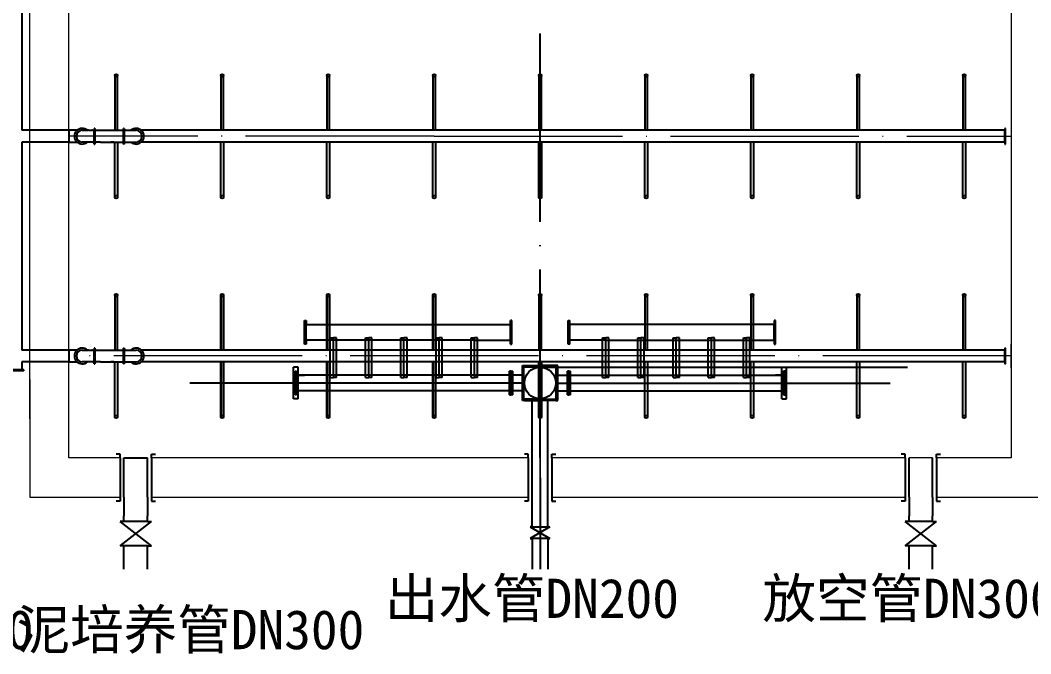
# Model space of a CAD drawing. Header units: millimetres. Extents: x 279 to 2876, y -494 to 1800.
# Drawn here: x 2466.7 to 2595.4, y 815.2 to 895.9 of the extents above; entities that cross this region are included whole.
import ezdxf

# ---------------------------------------------------------------- set-up
doc = ezdxf.new("R2010")
doc.units = ezdxf.units.MM
doc.linetypes.add('ACAD_ISO04W100', pattern=[30, 24, -3, 0, -3])
doc.layers.add('图层1', color=1, linetype='Continuous', lineweight=25, plot=False)
doc.layers.add('图层2', color=5, linetype='Continuous', lineweight=25, plot=False)
doc.styles.get("Standard").update_dxf_attribs({"font": 'txt', "bigfont": 'gbcbig.shx'})

msp = doc.modelspace()

# ---------------------------------------------------------------- linework, layer by layer
at = {"lineweight": 0}
for p, q in [((2467.89462, 845.16504), (2467.89462, 1095.16504)), ((2467.89462, 845.16504), (2467.89462, 1095.16504)), ((2472.89462, 840.16504), (2472.89462, 1080.16504)), ((2592.89462, 1080.16504), (2592.89462, 840.16504)), ((2472.89462, 865.16504), (2472.89462, 868.66504)), ((2592.89462, 851.66504), (2592.89462, 854.66504)), ((2467.89462, 850.16504), (2467.89462, 840.16504)), ((2467.89462, 850.16504), (2467.89462, 840.16504)), ((2472.89462, 840.16504), (2472.89462, 850.16504)), ((2467.89462, 840.16504), (2467.89462, 835.16504)), ((2467.89462, 840.16504), (2467.89462, 835.16504)), ((2479.39462, 840.16504), (2472.89462, 840.16504)), ((2531.39462, 840.16504), (2483.39462, 840.16504)), ((2532.89462, 840.16504), (2532.89462, 837.61302)), ((2579.39462, 840.16504), (2534.39462, 840.16504)), ((2582.89462, 840.16504), (2579.89462, 840.16504)), ((2592.89462, 840.16504), (2583.39462, 840.16504)), ((2467.89462, 835.16504), (2479.39462, 835.16504)), ((2483.39462, 835.16504), (2531.39462, 835.16504)), ((2534.39462, 835.16504), (2579.39462, 835.16504)), ((2583.39462, 835.16504), (2597.89462, 835.16504))]:
    msp.add_line(p, q, dxfattribs=at)
at = {"linetype": 'ACAD_ISO04W100'}
for p, q in [((2532.89462, 840.16504), (2532.89462, 1090.16504)), ((2532.89462, 837.61302), (2532.89462, 825.97504))]:
    msp.add_line(p, q, dxfattribs=at)
at = {"linetype": 'ACAD_ISO04W100', "lineweight": 0}
for p, q in [((2519.39462, 881.16504), (2472.89462, 881.16504)), ((2519.39462, 881.16504), (2592.89462, 881.16504)), ((2592.89462, 853.16504), (2472.89462, 853.16504)), ((2532.89462, 837.61302), (2532.89462, 840.16504))]:
    msp.add_line(p, q, dxfattribs=at)
for p, q in [((2502.89462, 857.16562), (2502.89462, 857.66562)), ((2502.89462, 857.66562), (2503.09462, 857.66562)), ((2503.09462, 857.66562), (2503.09462, 857.16562)), ((2529.11561, 854.66562), (2529.11561, 857.66562)), ((2529.31561, 857.66562), (2529.11561, 857.66562)), ((2529.31561, 857.36562), (2529.31561, 857.66562)), ((2529.31561, 857.16562), (2529.31561, 857.36562)), ((2536.47363, 857.36562), (2536.47363, 857.66562)), ((2536.47363, 857.66562), (2536.67363, 857.66562)), ((2536.47363, 857.16562), (2536.47363, 857.36562)), ((2536.67363, 854.66562), (2536.67363, 857.66562)), ((2562.89462, 857.66562), (2562.69462, 857.66562)), ((2562.69462, 857.66562), (2562.69462, 857.16562)), ((2562.89462, 857.16562), (2562.89462, 857.66562)), ((2502.89462, 854.66562), (2502.89462, 857.16562)), ((2503.09462, 855.16562), (2503.09462, 857.16562)), ((2503.09462, 857.16562), (2529.11561, 857.16562)), ((2529.31561, 855.16562), (2529.31561, 857.16562)), ((2536.47363, 855.16562), (2536.47363, 857.16562)), ((2562.69462, 857.16562), (2536.67363, 857.16562)), ((2562.69462, 855.16562), (2562.69462, 857.16562)), ((2562.89462, 854.66562), (2562.89462, 857.16562)), ((2503.09462, 854.66562), (2502.89462, 854.66562)), ((2524.52878, 855.16562), (2503.09462, 855.16562)), ((2503.09462, 855.16562), (2503.09462, 854.66562)), ((2506.18145, 850.41562), (2506.18145, 855.46562)), ((2506.18145, 855.46562), (2506.58145, 855.46562)), ((2506.58145, 850.71562), (2506.58145, 855.46562)), ((2506.58145, 850.71562), (2506.58145, 855.46562)), ((2506.98145, 855.46562), (2506.58145, 855.46562)), ((2506.58145, 850.71562), (2506.58145, 855.40636)), ((2506.98145, 850.41562), (2506.98145, 855.46562)), ((2510.66828, 850.41562), (2510.66828, 855.46562)), ((2510.66828, 855.46562), (2511.06828, 855.46562)), ((2511.06828, 850.71562), (2511.06828, 855.46562)), ((2511.06828, 850.71562), (2511.06828, 855.46562)), ((2511.06828, 850.71562), (2511.06828, 855.46562)), ((2511.46828, 855.46562), (2511.06828, 855.46562)), ((2511.46828, 850.41562), (2511.46828, 855.46562)), ((2515.15511, 850.41562), (2515.15511, 855.46562)), ((2515.15511, 855.46562), (2515.55511, 855.46562)), ((2515.55511, 850.71562), (2515.55511, 855.46562)), ((2515.55511, 850.71562), (2515.55511, 855.46562)), ((2515.55511, 850.71562), (2515.55511, 855.46562)), ((2515.95511, 855.46562), (2515.55511, 855.46562)), ((2515.95511, 850.41562), (2515.95511, 855.46562)), ((2519.64195, 850.41562), (2519.64195, 855.46562)), ((2519.64195, 855.46562), (2520.04195, 855.46562)), ((2520.04195, 850.71562), (2520.04195, 855.46562)), ((2520.04195, 850.71562), (2520.04195, 855.46562)), ((2520.04195, 850.71562), (2520.04195, 855.46562)), ((2520.44195, 855.46562), (2520.04195, 855.46562)), ((2520.44195, 850.41562), (2520.44195, 855.46562)), ((2524.12878, 850.41562), (2524.12878, 855.46562)), ((2524.12878, 855.46562), (2524.52878, 855.46562)), ((2524.52878, 850.71562), (2524.52878, 855.46562)), ((2524.52878, 850.71562), (2524.52878, 855.46562)), ((2524.92878, 855.46562), (2524.52878, 855.46562)), ((2524.52878, 855.16562), (2527.29542, 855.16562)), ((2524.92878, 850.41562), (2524.92878, 855.46562)), ((2527.29542, 855.16562), (2529.11561, 855.16562)), ((2529.11561, 854.66562), (2529.31561, 854.66562)), ((2529.31561, 854.66562), (2529.31561, 855.16562)), ((2536.47363, 854.66562), (2536.47363, 855.16562)), ((2536.67363, 854.66562), (2536.47363, 854.66562)), ((2538.49381, 855.16562), (2536.67363, 855.16562)), ((2541.26046, 855.16562), (2538.49381, 855.16562)), ((2540.86046, 850.41562), (2540.86046, 855.46562)), ((2540.86046, 855.46562), (2541.26046, 855.46562)), ((2541.26046, 850.71562), (2541.26046, 855.46562)), ((2541.66046, 855.46562), (2541.26046, 855.46562)), ((2541.26046, 850.71562), (2541.26046, 855.46562)), ((2541.26046, 855.16562), (2562.69462, 855.16562)), ((2541.66046, 850.41562), (2541.66046, 855.46562)), ((2545.34729, 850.41562), (2545.34729, 855.46562)), ((2545.34729, 855.46562), (2545.74729, 855.46562)), ((2545.74729, 850.71562), (2545.74729, 855.46562)), ((2545.74729, 850.71562), (2545.74729, 855.46562)), ((2546.14729, 855.46562), (2545.74729, 855.46562)), ((2545.74729, 850.71562), (2545.74729, 855.46562)), ((2546.14729, 850.41562), (2546.14729, 855.46562)), ((2549.83412, 850.41562), (2549.83412, 855.46562)), ((2549.83412, 855.46562), (2550.23412, 855.46562)), ((2550.23412, 850.71562), (2550.23412, 855.46562)), ((2550.23412, 850.71562), (2550.23412, 855.46562)), ((2550.63412, 855.46562), (2550.23412, 855.46562)), ((2550.23412, 850.71562), (2550.23412, 855.46562)), ((2550.63412, 850.41562), (2550.63412, 855.46562)), ((2554.32095, 850.41562), (2554.32095, 855.46562)), ((2554.32095, 855.46562), (2554.72095, 855.46562)), ((2554.72095, 850.71562), (2554.72095, 855.46562)), ((2554.72095, 850.71562), (2554.72095, 855.46562)), ((2555.12095, 855.46562), (2554.72095, 855.46562)), ((2554.72095, 850.71562), (2554.72095, 855.46562)), ((2555.12095, 850.41562), (2555.12095, 855.46562)), ((2558.80779, 850.41562), (2558.80779, 855.46562)), ((2558.80779, 855.46562), (2559.20779, 855.46562)), ((2559.20779, 850.71562), (2559.20779, 855.46562)), ((2559.60779, 855.46562), (2559.20779, 855.46562)), ((2559.20779, 850.71562), (2559.20779, 855.46562)), ((2559.20779, 850.71562), (2559.20779, 855.40636)), ((2559.60779, 850.41562), (2559.60779, 855.46562)), ((2562.69462, 855.16562), (2562.69462, 854.66562)), ((2562.69462, 854.66562), (2562.89462, 854.66562)), ((2501.79462, 851.71562), (2501.49462, 851.71562)), ((2501.49462, 851.67864), (2501.49462, 851.71562)), ((2501.49462, 847.95383), (2501.49462, 851.67864)), ((2501.69462, 850.71562), (2501.69462, 851.21562)), ((2501.69462, 851.21562), (2501.89462, 851.21562)), ((2502.09462, 851.71562), (2501.79462, 851.71562)), ((2501.89462, 851.21562), (2501.89462, 850.71562)), ((2502.09462, 851.67864), (2502.09462, 851.71562)), ((2502.09462, 847.95383), (2502.09462, 851.67864)), ((2529.01561, 848.21562), (2529.01561, 851.21562)), ((2529.21561, 851.21562), (2529.01561, 851.21562)), ((2529.21561, 850.91562), (2529.21561, 851.21562)), ((2529.21561, 851.21562), (2529.41561, 851.21562)), ((2529.21561, 850.71562), (2529.21561, 850.91562)), ((2529.41561, 848.21562), (2529.41561, 851.21562)), ((2530.64462, 847.46562), (2530.64462, 851.96562)), ((2530.64462, 851.96562), (2532.89462, 851.96562)), ((2530.84462, 847.66562), (2530.84462, 851.96562)), ((2530.84462, 851.76562), (2532.89462, 851.76562)), ((2535.14462, 851.96562), (2532.89462, 851.96562)), ((2534.94462, 851.76562), (2532.89462, 851.76562)), ((2532.89462, 847.66562), (2532.89462, 851.76562)), ((2532.89462, 851.71562), (2579.70312, 851.71562)), ((2534.94462, 847.66562), (2534.94462, 851.96562)), ((2535.14462, 847.46562), (2535.14462, 851.96562)), ((2536.37363, 848.21562), (2536.37363, 851.21562)), ((2536.57363, 851.21562), (2536.37363, 851.21562)), ((2536.57363, 850.91562), (2536.57363, 851.21562)), ((2536.57363, 851.21562), (2536.77363, 851.21562)), ((2536.57363, 850.71562), (2536.57363, 850.91562)), ((2536.77363, 848.21562), (2536.77363, 851.21562)), ((2563.69462, 851.67864), (2563.69462, 851.71562)), ((2563.69462, 851.71562), (2563.99462, 851.71562)), ((2563.69462, 847.95383), (2563.69462, 851.67864)), ((2564.09462, 851.21562), (2563.89462, 851.21562)), ((2563.89462, 851.21562), (2563.89462, 850.71562)), ((2563.99462, 851.71562), (2564.29462, 851.71562)), ((2564.09462, 850.71562), (2564.09462, 851.21562)), ((2564.29462, 851.67864), (2564.29462, 851.71562)), ((2564.29462, 847.95383), (2564.29462, 851.67864)), ((2530.64462, 849.71562), (2488.28442, 849.71562)), ((2501.69462, 848.21562), (2501.69462, 850.71562)), ((2501.89462, 848.71562), (2501.89462, 850.71562)), ((2501.89462, 850.71562), (2502.89462, 850.71562)), ((2529.01561, 850.71562), (2502.09462, 850.71562)), ((2509.68946, 850.71562), (2502.89462, 850.71562)), ((2506.18145, 850.41562), (2506.58145, 850.41562)), ((2506.58145, 850.71562), (2506.58145, 850.41562)), ((2506.58145, 850.71562), (2506.58145, 850.41562)), ((2506.98145, 850.41562), (2506.58145, 850.41562)), ((2530.64462, 850.71562), (2509.68946, 850.71562)), ((2510.66828, 850.41562), (2511.06828, 850.41562)), ((2511.06828, 850.71562), (2511.06828, 850.41562)), ((2511.06828, 850.71562), (2511.06828, 850.41562)), ((2511.46828, 850.41562), (2511.06828, 850.41562)), ((2515.15511, 850.41562), (2515.55511, 850.41562)), ((2515.55511, 850.71562), (2515.55511, 850.41562)), ((2515.55511, 850.71562), (2515.55511, 850.41562)), ((2515.95511, 850.41562), (2515.55511, 850.41562)), ((2519.64195, 850.41562), (2520.04195, 850.41562)), ((2520.04195, 850.71562), (2520.04195, 850.41562)), ((2520.04195, 850.71562), (2520.04195, 850.41562)), ((2520.44195, 850.41562), (2520.04195, 850.41562)), ((2524.12878, 850.41562), (2524.52878, 850.41562)), ((2524.52878, 850.71562), (2524.52878, 850.41562)), ((2524.52878, 850.71562), (2524.52878, 850.41562)), ((2524.92878, 850.41562), (2524.52878, 850.41562)), ((2529.21561, 849.71562), (2529.01561, 849.71562)), ((2529.21561, 848.71562), (2529.21561, 850.71562)), ((2535.14462, 850.71562), (2556.09978, 850.71562)), ((2535.14462, 849.71562), (2577.50482, 849.71562)), ((2536.57363, 848.71562), (2536.57363, 850.71562)), ((2536.57363, 849.71562), (2536.77363, 849.71562)), ((2536.77363, 850.71562), (2563.69462, 850.71562)), ((2540.86046, 850.41562), (2541.26046, 850.41562)), ((2541.26046, 850.71562), (2541.26046, 850.41562)), ((2541.26046, 850.71562), (2541.26046, 850.41562)), ((2541.66046, 850.41562), (2541.26046, 850.41562)), ((2545.34729, 850.41562), (2545.74729, 850.41562)), ((2545.74729, 850.71562), (2545.74729, 850.41562)), ((2545.74729, 850.71562), (2545.74729, 850.41562)), ((2546.14729, 850.41562), (2545.74729, 850.41562)), ((2549.83412, 850.41562), (2550.23412, 850.41562)), ((2550.23412, 850.71562), (2550.23412, 850.41562)), ((2550.23412, 850.71562), (2550.23412, 850.41562)), ((2550.63412, 850.41562), (2550.23412, 850.41562)), ((2554.32095, 850.41562), (2554.72095, 850.41562)), ((2554.72095, 850.71562), (2554.72095, 850.41562)), ((2554.72095, 850.71562), (2554.72095, 850.41562)), ((2555.12095, 850.41562), (2554.72095, 850.41562)), ((2556.09978, 850.71562), (2562.89462, 850.71562)), ((2558.80779, 850.41562), (2559.20779, 850.41562)), ((2559.20779, 850.71562), (2559.20779, 850.41562)), ((2559.20779, 850.71562), (2559.20779, 850.41562)), ((2559.60779, 850.41562), (2559.20779, 850.41562)), ((2563.89462, 850.71562), (2562.89462, 850.71562)), ((2563.89462, 848.71562), (2563.89462, 850.71562)), ((2564.09462, 848.21562), (2564.09462, 850.71562)), ((2501.89462, 848.21562), (2501.69462, 848.21562)), ((2502.89462, 848.71562), (2501.89462, 848.71562)), ((2501.89462, 848.71562), (2501.89462, 848.21562)), ((2508.61761, 848.71562), (2502.89462, 848.71562)), ((2530.64462, 848.71562), (2508.61761, 848.71562)), ((2529.01561, 848.21562), (2529.21561, 848.21562)), ((2529.21561, 848.21562), (2529.21561, 848.71562)), ((2529.41561, 848.21562), (2529.21561, 848.21562)), ((2535.14462, 848.71562), (2557.17163, 848.71562)), ((2536.37363, 848.21562), (2536.57363, 848.21562)), ((2536.57363, 848.21562), (2536.57363, 848.71562)), ((2536.77363, 848.21562), (2536.57363, 848.21562)), ((2557.17163, 848.71562), (2562.89462, 848.71562)), ((2562.89462, 848.71562), (2563.89462, 848.71562)), ((2563.89462, 848.71562), (2563.89462, 848.21562)), ((2563.89462, 848.21562), (2564.09462, 848.21562)), ((2501.49462, 847.71562), (2501.49462, 847.95383)), ((2501.79462, 847.71562), (2501.49462, 847.71562)), ((2502.09462, 847.71562), (2501.64462, 847.71562)), ((2502.09462, 847.71562), (2502.09462, 847.95383)), ((2532.89462, 847.66562), (2530.64462, 847.66562)), ((2530.89462, 847.46562), (2530.64462, 847.46562)), ((2530.89462, 847.46562), (2532.89462, 847.46562)), ((2531.89462, 831.88135), (2531.89462, 847.46562)), ((2532.89462, 847.66562), (2535.14462, 847.66562)), ((2534.89462, 847.46562), (2532.89462, 847.46562)), ((2533.89462, 831.88135), (2533.89462, 847.46562)), ((2534.89462, 847.46562), (2535.14462, 847.46562)), ((2563.69462, 847.71562), (2563.69462, 847.95383)), ((2563.69462, 847.71562), (2564.14462, 847.71562)), ((2563.99462, 847.71562), (2564.29462, 847.71562)), ((2564.29462, 847.71562), (2564.29462, 847.95383)), ((2479.39462, 840.66504), (2478.89462, 840.66504)), ((2479.39462, 840.16504), (2479.39462, 840.66504)), ((2483.39462, 840.16504), (2483.39462, 840.66504)), ((2483.39462, 840.66504), (2483.89462, 840.66504)), ((2531.39462, 840.66504), (2530.89462, 840.66504)), ((2531.39462, 840.16504), (2531.39462, 840.66504)), ((2534.39462, 840.16504), (2534.39462, 840.66504)), ((2534.39462, 840.66504), (2534.89462, 840.66504)), ((2579.39462, 840.66504), (2578.89462, 840.66504)), ((2579.39462, 840.16504), (2579.39462, 840.66504)), ((2583.39462, 840.16504), (2583.39462, 840.66504)), ((2583.39462, 840.66504), (2583.89462, 840.66504)), ((2479.39462, 840.16504), (2479.39462, 835.16504)), ((2483.39462, 840.16504), (2483.39462, 835.16504)), ((2531.39462, 840.16504), (2531.39462, 835.16504)), ((2534.39462, 840.16504), (2534.39462, 835.16504)), ((2579.39462, 840.16504), (2579.39462, 835.16504)), ((2583.39462, 840.16504), (2583.39462, 835.16504)), ((2479.39462, 834.66504), (2478.89462, 834.66504)), ((2479.39462, 835.16504), (2479.39462, 834.66504)), ((2479.89462, 835.16504), (2479.89462, 832.77254)), ((2479.89462, 835.16504), (2479.89462, 832.77254)), ((2479.89462, 835.16504), (2479.89462, 832.77254)), ((2479.89462, 835.16504), (2479.89462, 832.77254)), ((2482.89462, 835.16504), (2482.89462, 832.77254)), ((2482.89462, 835.16504), (2482.89462, 832.77254)), ((2482.89462, 835.16504), (2482.89462, 832.77254)), ((2482.89462, 835.16504), (2482.89462, 832.77254)), ((2483.39462, 835.16504), (2483.39462, 834.66504)), ((2483.39462, 834.66504), (2483.89462, 834.66504)), ((2531.39462, 834.66504), (2530.89462, 834.66504)), ((2531.39462, 835.16504), (2531.39462, 834.66504)), ((2534.39462, 835.16504), (2534.39462, 834.66504)), ((2534.39462, 834.66504), (2534.89462, 834.66504)), ((2579.39462, 834.66504), (2578.89462, 834.66504)), ((2579.39462, 835.16504), (2579.39462, 834.66504)), ((2579.89462, 835.16504), (2579.89462, 832.77254)), ((2579.89462, 835.16504), (2579.89462, 832.77254)), ((2579.89462, 835.16504), (2579.89462, 832.77254)), ((2579.89462, 835.16504), (2579.89462, 832.77254)), ((2582.89462, 835.16504), (2582.89462, 832.77254)), ((2582.89462, 835.16504), (2582.89462, 832.77254)), ((2582.89462, 835.16504), (2582.89462, 832.77254)), ((2582.89462, 835.16504), (2582.89462, 832.77254)), ((2583.39462, 835.16504), (2583.39462, 834.66504)), ((2583.39462, 834.66504), (2583.89462, 834.66504)), ((2479.89462, 832.07004), (2479.89462, 832.77254)), ((2479.89462, 832.07004), (2479.89462, 832.77254)), ((2479.89462, 832.07004), (2479.89462, 832.77254)), ((2479.89462, 832.07004), (2479.89462, 832.77254)), ((2482.89462, 832.07004), (2482.89462, 832.77254)), ((2482.89462, 832.07004), (2482.89462, 832.77254)), ((2482.89462, 832.07004), (2482.89462, 832.77254)), ((2482.89462, 832.07004), (2482.89462, 832.77254)), ((2531.89462, 831.88135), (2531.89462, 833.38135)), ((2579.89462, 832.07004), (2579.89462, 832.77254)), ((2579.89462, 832.07004), (2579.89462, 832.77254)), ((2579.89462, 832.07004), (2579.89462, 832.77254)), ((2579.89462, 832.07004), (2579.89462, 832.77254)), ((2582.89462, 832.07004), (2582.89462, 832.77254)), ((2582.89462, 832.07004), (2582.89462, 832.77254)), ((2582.89462, 832.07004), (2582.89462, 832.77254)), ((2582.89462, 832.07004), (2582.89462, 832.77254)), ((2479.89462, 832.07004), (2479.39462, 832.07004)), ((2483.39462, 828.97504), (2479.39462, 832.07004)), ((2479.39462, 828.97504), (2483.39462, 832.07004)), ((2482.89462, 832.07004), (2479.89462, 832.07004)), ((2482.89462, 832.07004), (2483.39462, 832.07004)), ((2531.89462, 831.38135), (2531.89462, 831.88135)), ((2533.89462, 831.38135), (2533.89462, 831.88135)), ((2579.89462, 832.07004), (2579.39462, 832.07004)), ((2583.39462, 828.97504), (2579.39462, 832.07004)), ((2579.39462, 828.97504), (2583.39462, 832.07004)), ((2582.89462, 832.07004), (2579.89462, 832.07004)), ((2582.89462, 832.07004), (2583.39462, 832.07004)), ((2531.89462, 831.38135), (2531.64462, 831.38135)), ((2531.64462, 831.38135), (2534.14462, 829.88135)), ((2534.14462, 831.38135), (2531.64462, 829.88135)), ((2531.89462, 831.38135), (2533.89462, 831.38135)), ((2533.89462, 831.38135), (2534.14462, 831.38135)), ((2479.89462, 828.97504), (2479.39462, 828.97504)), ((2479.89462, 825.97504), (2479.89462, 828.97504)), ((2482.89462, 828.97504), (2479.89462, 828.97504)), ((2482.89462, 825.97504), (2482.89462, 828.97504)), ((2482.89462, 828.97504), (2483.39462, 828.97504)), ((2531.64462, 829.88135), (2531.89462, 829.88135)), ((2533.89462, 829.88135), (2531.89462, 829.88135)), ((2531.89462, 829.88135), (2531.89462, 827.88135)), ((2533.89462, 829.88135), (2534.14462, 829.88135)), ((2533.89462, 829.88135), (2533.89462, 827.88135)), ((2579.89462, 828.97504), (2579.39462, 828.97504)), ((2579.89462, 825.97504), (2579.89462, 828.97504)), ((2582.89462, 828.97504), (2579.89462, 828.97504)), ((2582.89462, 825.97504), (2582.89462, 828.97504)), ((2582.89462, 828.97504), (2583.39462, 828.97504)), ((2531.89462, 827.88135), (2531.89462, 825.97504)), ((2533.89462, 827.88135), (2533.89462, 825.97504))]:
    msp.add_line(p, q)
at = {"color": 0}
msp.add_line((2479.89462, 835.16504), (2479.89462, 840.16504), dxfattribs=at)
msp.add_circle((2532.89462, 849.71562), 2)
for p in [(2506.58145, 850.71562), (2511.06828, 850.71562), (2515.55511, 850.71562), (2520.04195, 850.71562), (2524.52878, 850.71562), (2541.26046, 850.71562), (2545.74729, 850.71562), (2550.23412, 850.71562), (2554.72095, 850.71562), (2559.20779, 850.71562)]:
    msp.add_point(p)
at = {"layer": '图层1'}
for p, q in [((2472.89462, 881.91504), (2472.89462, 880.41504)), ((2473.89462, 881.91504), (2472.89462, 881.91504)), ((2473.92301, 881.91504), (2473.89462, 881.91504)), ((2474.58444, 881.91504), (2475.29462, 881.91504)), ((2475.39462, 881.91504), (2475.29462, 881.91504)), ((2475.39462, 881.91504), (2475.79462, 881.91504)), ((2475.89462, 881.91504), (2475.79462, 881.91504)), ((2475.89462, 881.91504), (2476.49462, 881.91504)), ((2476.08951, 882.03504), (2476.06951, 882.03504)), ((2476.06951, 882.03504), (2476.06951, 882.01504)), ((2476.06951, 882.01504), (2476.08951, 882.01504)), ((2476.18951, 882.16504), (2476.08951, 882.16504)), ((2476.08951, 882.16504), (2476.08951, 881.91504)), ((2476.08951, 882.16504), (2476.08951, 880.16364)), ((2476.18951, 882.16504), (2476.08951, 882.16504)), ((2476.08951, 880.41504), (2476.08951, 881.91504)), ((2476.18951, 881.91504), (2476.18951, 882.16504)), ((2476.18951, 882.16504), (2476.18951, 880.16364)), ((2476.20451, 882.03504), (2476.18951, 882.03504)), ((2476.18951, 882.01504), (2476.20451, 882.01504)), ((2476.18951, 882.01504), (2476.18951, 881.91504)), ((2476.18951, 880.16504), (2476.18951, 881.91504)), ((2476.21451, 882.05504), (2476.20451, 882.05504)), ((2476.20451, 882.05504), (2476.20451, 882.03504)), ((2476.20451, 882.01504), (2476.20451, 882.03504)), ((2476.20451, 881.99504), (2476.20451, 882.01504)), ((2476.21451, 881.99504), (2476.20451, 881.99504)), ((2476.21451, 882.03504), (2476.21451, 882.05504)), ((2476.23951, 882.03504), (2476.21451, 882.03504)), ((2476.21451, 882.03504), (2476.21451, 882.01504)), ((2476.21451, 882.01504), (2476.23951, 882.01504)), ((2476.21451, 882.01504), (2476.21451, 881.99504)), ((2476.23951, 882.01504), (2476.23951, 882.03504)), ((2476.49462, 881.91504), (2476.89462, 881.91504)), ((2476.89462, 881.91504), (2481.44186, 881.91504)), ((2479.83495, 882.03504), (2479.81495, 882.03504)), ((2479.81495, 882.03504), (2479.81495, 882.01504)), ((2479.81495, 882.01504), (2479.83495, 882.01504)), ((2479.83495, 882.01504), (2479.83495, 882.16504)), ((2479.83495, 882.16504), (2479.93495, 882.16504)), ((2479.83495, 882.16504), (2479.83495, 880.16364)), ((2479.93495, 882.16504), (2479.83495, 882.16504)), ((2479.83495, 881.91504), (2479.83495, 882.01504)), ((2479.83495, 880.16504), (2479.83495, 881.91504)), ((2479.93495, 882.16504), (2479.93495, 880.45633)), ((2479.93495, 882.16504), (2479.93495, 880.16364)), ((2479.94995, 882.03504), (2479.93495, 882.03504)), ((2479.93495, 882.01504), (2479.94995, 882.01504)), ((2479.93495, 882.01504), (2479.93495, 881.91504)), ((2479.95995, 882.05504), (2479.94995, 882.05504)), ((2479.94995, 882.05504), (2479.94995, 882.03504)), ((2479.94995, 882.01504), (2479.94995, 882.03504)), ((2479.94995, 881.99504), (2479.94995, 882.01504)), ((2479.95995, 881.99504), (2479.94995, 881.99504)), ((2479.95995, 882.03504), (2479.95995, 882.05504)), ((2479.98495, 882.03504), (2479.95995, 882.03504)), ((2479.95995, 882.03504), (2479.95995, 882.01504)), ((2479.95995, 882.01504), (2479.98495, 882.01504)), ((2479.95995, 882.01504), (2479.95995, 881.99504)), ((2479.98495, 882.01504), (2479.98495, 882.03504)), ((2472.89462, 880.41504), (2473.89462, 880.41504)), ((2473.89462, 880.41504), (2473.92301, 880.41504)), ((2475.29462, 880.41504), (2474.59462, 880.41504)), ((2475.39462, 880.41504), (2475.29462, 880.41504)), ((2475.79462, 880.41504), (2475.39462, 880.41504)), ((2475.89462, 880.41504), (2475.79462, 880.41504)), ((2476.49462, 880.41504), (2475.89462, 880.41504)), ((2476.08951, 880.41504), (2476.08951, 880.16504)), ((2476.08951, 880.16504), (2476.08951, 880.41504)), ((2476.18951, 880.41504), (2476.18951, 880.16504)), ((2476.89462, 880.41504), (2476.49462, 880.41504)), ((2476.89462, 880.41504), (2481.44186, 880.41504)), ((2479.93495, 880.45633), (2479.93495, 880.41504)), ((2479.93495, 880.41504), (2479.93495, 880.16504)), ((2476.06951, 880.29364), (2476.06951, 880.31364)), ((2476.06951, 880.31364), (2476.08951, 880.31364)), ((2476.08951, 880.29364), (2476.06951, 880.29364)), ((2476.08951, 880.16504), (2476.18951, 880.16504)), ((2476.18951, 880.16504), (2476.08951, 880.16504)), ((2476.18951, 880.16364), (2476.08951, 880.16364)), ((2476.18951, 880.31364), (2476.20451, 880.31364)), ((2476.20451, 880.29364), (2476.18951, 880.29364)), ((2476.21451, 880.33364), (2476.20451, 880.33364)), ((2476.20451, 880.33364), (2476.20451, 880.31364)), ((2476.20451, 880.31364), (2476.20451, 880.29364)), ((2476.20451, 880.27364), (2476.20451, 880.29364)), ((2476.21451, 880.27364), (2476.20451, 880.27364)), ((2476.21451, 880.31364), (2476.21451, 880.33364)), ((2476.21451, 880.31364), (2476.23951, 880.31364)), ((2476.21451, 880.29364), (2476.21451, 880.31364)), ((2476.23951, 880.29364), (2476.21451, 880.29364)), ((2476.21451, 880.29364), (2476.21451, 880.27364)), ((2476.23951, 880.31364), (2476.23951, 880.29364)), ((2479.81495, 880.29364), (2479.81495, 880.31364)), ((2479.81495, 880.31364), (2479.83495, 880.31364)), ((2479.83495, 880.29364), (2479.81495, 880.29364)), ((2479.93495, 880.16504), (2479.83495, 880.16504)), ((2479.93495, 880.16364), (2479.83495, 880.16364)), ((2479.93495, 880.31364), (2479.94995, 880.31364)), ((2479.94995, 880.29364), (2479.93495, 880.29364)), ((2479.95995, 880.33364), (2479.94995, 880.33364)), ((2479.94995, 880.33364), (2479.94995, 880.31364)), ((2479.94995, 880.31364), (2479.94995, 880.29364)), ((2479.94995, 880.27364), (2479.94995, 880.29364)), ((2479.95995, 880.27364), (2479.94995, 880.27364)), ((2479.95995, 880.31364), (2479.95995, 880.33364)), ((2479.95995, 880.31364), (2479.98495, 880.31364)), ((2479.95995, 880.29364), (2479.95995, 880.31364)), ((2479.98495, 880.29364), (2479.95995, 880.29364)), ((2479.95995, 880.29364), (2479.95995, 880.27364)), ((2479.98495, 880.31364), (2479.98495, 880.29364)), ((2472.89462, 853.91504), (2472.89462, 852.41504)), ((2473.89462, 853.91504), (2472.89462, 853.91504)), ((2473.92301, 853.91504), (2473.89462, 853.91504)), ((2474.58444, 853.91504), (2475.29462, 853.91504)), ((2475.39462, 853.91504), (2475.29462, 853.91504)), ((2475.39462, 853.91504), (2475.79462, 853.91504)), ((2475.89462, 853.91504), (2475.79462, 853.91504)), ((2475.89462, 853.91504), (2476.49462, 853.91504)), ((2476.08951, 854.03504), (2476.06951, 854.03504)), ((2476.06951, 854.03504), (2476.06951, 854.01504)), ((2476.06951, 854.01504), (2476.08951, 854.01504)), ((2476.18951, 854.16504), (2476.08951, 854.16504)), ((2476.08951, 854.16504), (2476.08951, 853.91504)), ((2476.08951, 854.16504), (2476.08951, 852.16364)), ((2476.18951, 854.16504), (2476.08951, 854.16504)), ((2476.08951, 852.41504), (2476.08951, 853.91504)), ((2476.18951, 853.91504), (2476.18951, 854.16504)), ((2476.18951, 854.16504), (2476.18951, 852.16364)), ((2476.20451, 854.03504), (2476.18951, 854.03504)), ((2476.18951, 854.01504), (2476.20451, 854.01504)), ((2476.18951, 854.01504), (2476.18951, 853.91504)), ((2476.18951, 852.16504), (2476.18951, 853.91504)), ((2476.21451, 854.05504), (2476.20451, 854.05504)), ((2476.20451, 854.05504), (2476.20451, 854.03504)), ((2476.20451, 854.01504), (2476.20451, 854.03504)), ((2476.20451, 853.99504), (2476.20451, 854.01504)), ((2476.21451, 853.99504), (2476.20451, 853.99504)), ((2476.21451, 854.03504), (2476.21451, 854.05504)), ((2476.23951, 854.03504), (2476.21451, 854.03504)), ((2476.21451, 854.03504), (2476.21451, 854.01504)), ((2476.21451, 854.01504), (2476.23951, 854.01504)), ((2476.21451, 854.01504), (2476.21451, 853.99504)), ((2476.23951, 854.01504), (2476.23951, 854.03504)), ((2476.49462, 853.91504), (2476.89462, 853.91504)), ((2476.89462, 853.91504), (2481.44186, 853.91504)), ((2479.83495, 854.03504), (2479.81495, 854.03504)), ((2479.81495, 854.03504), (2479.81495, 854.01504)), ((2479.81495, 854.01504), (2479.83495, 854.01504)), ((2479.83495, 854.01504), (2479.83495, 854.16504)), ((2479.83495, 854.16504), (2479.93495, 854.16504)), ((2479.83495, 854.16504), (2479.83495, 852.16364)), ((2479.93495, 854.16504), (2479.83495, 854.16504)), ((2479.83495, 853.91504), (2479.83495, 854.01504)), ((2479.83495, 852.16504), (2479.83495, 853.91504)), ((2479.93495, 854.16504), (2479.93495, 852.45633)), ((2479.93495, 854.16504), (2479.93495, 852.16364)), ((2479.94995, 854.03504), (2479.93495, 854.03504)), ((2479.93495, 854.01504), (2479.94995, 854.01504)), ((2479.93495, 854.01504), (2479.93495, 853.91504)), ((2479.95995, 854.05504), (2479.94995, 854.05504)), ((2479.94995, 854.05504), (2479.94995, 854.03504)), ((2479.94995, 854.01504), (2479.94995, 854.03504)), ((2479.94995, 853.99504), (2479.94995, 854.01504)), ((2479.95995, 853.99504), (2479.94995, 853.99504)), ((2479.95995, 854.03504), (2479.95995, 854.05504)), ((2479.98495, 854.03504), (2479.95995, 854.03504)), ((2479.95995, 854.03504), (2479.95995, 854.01504)), ((2479.95995, 854.01504), (2479.98495, 854.01504)), ((2479.95995, 854.01504), (2479.95995, 853.99504)), ((2479.98495, 854.01504), (2479.98495, 854.03504)), ((2472.89462, 852.41504), (2473.89462, 852.41504)), ((2473.89462, 852.41504), (2473.92301, 852.41504)), ((2475.29462, 852.41504), (2474.59462, 852.41504)), ((2475.39462, 852.41504), (2475.29462, 852.41504)), ((2475.79462, 852.41504), (2475.39462, 852.41504)), ((2475.89462, 852.41504), (2475.79462, 852.41504)), ((2476.49462, 852.41504), (2475.89462, 852.41504)), ((2476.06951, 852.29364), (2476.06951, 852.31364)), ((2476.06951, 852.31364), (2476.08951, 852.31364)), ((2476.08951, 852.29364), (2476.06951, 852.29364)), ((2476.08951, 852.41504), (2476.08951, 852.16504)), ((2476.08951, 852.16504), (2476.08951, 852.41504)), ((2476.08951, 852.16504), (2476.18951, 852.16504)), ((2476.18951, 852.16504), (2476.08951, 852.16504)), ((2476.18951, 852.16364), (2476.08951, 852.16364)), ((2476.18951, 852.41504), (2476.18951, 852.16504)), ((2476.18951, 852.31364), (2476.20451, 852.31364)), ((2476.20451, 852.29364), (2476.18951, 852.29364)), ((2476.21451, 852.33364), (2476.20451, 852.33364)), ((2476.20451, 852.33364), (2476.20451, 852.31364)), ((2476.20451, 852.31364), (2476.20451, 852.29364)), ((2476.20451, 852.27364), (2476.20451, 852.29364)), ((2476.21451, 852.27364), (2476.20451, 852.27364)), ((2476.21451, 852.31364), (2476.21451, 852.33364)), ((2476.21451, 852.31364), (2476.23951, 852.31364)), ((2476.21451, 852.29364), (2476.21451, 852.31364)), ((2476.23951, 852.29364), (2476.21451, 852.29364)), ((2476.21451, 852.29364), (2476.21451, 852.27364)), ((2476.23951, 852.31364), (2476.23951, 852.29364)), ((2476.89462, 852.41504), (2476.49462, 852.41504)), ((2476.89462, 852.41504), (2481.44186, 852.41504)), ((2479.81495, 852.29364), (2479.81495, 852.31364)), ((2479.81495, 852.31364), (2479.83495, 852.31364)), ((2479.83495, 852.29364), (2479.81495, 852.29364)), ((2479.93495, 852.16504), (2479.83495, 852.16504)), ((2479.93495, 852.16364), (2479.83495, 852.16364)), ((2479.93495, 852.45633), (2479.93495, 852.41504)), ((2479.93495, 852.41504), (2479.93495, 852.16504)), ((2479.93495, 852.31364), (2479.94995, 852.31364)), ((2479.94995, 852.29364), (2479.93495, 852.29364)), ((2479.95995, 852.33364), (2479.94995, 852.33364)), ((2479.94995, 852.33364), (2479.94995, 852.31364)), ((2479.94995, 852.31364), (2479.94995, 852.29364)), ((2479.94995, 852.27364), (2479.94995, 852.29364)), ((2479.95995, 852.27364), (2479.94995, 852.27364)), ((2479.95995, 852.31364), (2479.95995, 852.33364)), ((2479.95995, 852.31364), (2479.98495, 852.31364)), ((2479.95995, 852.29364), (2479.95995, 852.31364)), ((2479.98495, 852.29364), (2479.95995, 852.29364)), ((2479.95995, 852.29364), (2479.95995, 852.27364)), ((2479.98495, 852.31364), (2479.98495, 852.29364))]:
    msp.add_line(p, q, dxfattribs=at)
for centre, radius, start, end in [((2474.58444, 881.16504), 1, 48.5903779, 311.4096221), ((2474.58444, 881.16504), 0.75, 90, 270), ((2481.44186, 881.16504), 1, 228.5903779, 131.4096221), ((2481.44186, 881.16504), 0.75, 270, 90), ((2474.58444, 853.16504), 1, 48.5903779, 311.4096221), ((2474.58444, 853.16504), 0.75, 90, 270), ((2481.44186, 853.16504), 1, 228.5903779, 131.4096221), ((2481.44186, 853.16504), 0.75, 270, 90)]:
    msp.add_arc(centre, radius, start, end, dxfattribs=at)
at = {"layer": '图层2'}
for p, q in [((2466.89458, 908.41504), (2466.89458, 881.91504)), ((2466.89458, 908.41504), (2466.89458, 881.91504)), ((2466.89458, 908.41504), (2466.89458, 881.91504)), ((2466.89458, 908.41504), (2466.89458, 881.91504)), ((2478.71962, 888.91504), (2478.71962, 881.91504)), ((2479.06962, 881.91504), (2479.06962, 888.91504)), ((2492.21962, 888.91504), (2492.21962, 881.91504)), ((2492.21962, 888.91504), (2492.21962, 881.91504)), ((2492.56962, 881.91504), (2492.56962, 888.91504)), ((2492.56962, 881.91504), (2492.56962, 888.91504)), ((2505.71962, 888.91504), (2505.71962, 881.91504)), ((2506.06962, 881.91504), (2506.06962, 888.91504)), ((2519.21962, 888.91504), (2519.21962, 881.91504)), ((2519.56962, 881.91504), (2519.56962, 888.91504)), ((2532.71962, 888.91504), (2532.71962, 881.91504)), ((2533.06962, 881.91504), (2533.06962, 888.91504)), ((2546.21962, 888.91504), (2546.21962, 881.91504)), ((2546.56962, 881.91504), (2546.56962, 888.91504)), ((2559.71962, 888.91504), (2559.71962, 881.91504)), ((2560.06962, 881.91504), (2560.06962, 888.91504)), ((2573.21962, 888.91504), (2573.21962, 881.91504)), ((2573.56962, 881.91504), (2573.56962, 888.91504)), ((2586.71962, 888.91504), (2586.71962, 881.91504)), ((2587.06962, 881.91504), (2587.06962, 888.91504)), ((2472.89462, 881.91504), (2466.89458, 881.91504)), ((2592.06962, 881.91504), (2482.1033, 881.91504)), ((2592.16962, 882.16504), (2592.06962, 882.16504)), ((2592.06962, 882.16504), (2592.06962, 881.91504)), ((2592.06962, 880.41504), (2592.06962, 881.91504)), ((2592.16962, 881.91504), (2592.16962, 882.16504)), ((2592.16962, 880.16504), (2592.16962, 881.91504)), ((2466.89458, 880.41504), (2466.89458, 853.91504)), ((2466.89458, 880.41504), (2466.89458, 853.91504)), ((2466.89458, 880.41504), (2466.89458, 853.91504)), ((2472.89462, 880.41504), (2466.89458, 880.41504)), ((2466.89458, 880.41504), (2466.89458, 853.91504)), ((2478.61962, 880.41504), (2478.21962, 880.41504)), ((2478.71962, 873.41504), (2478.71962, 880.41504)), ((2479.06962, 880.41504), (2479.06962, 873.41504)), ((2592.06962, 880.41504), (2482.1033, 880.41504)), ((2492.21962, 873.41504), (2492.21962, 880.41504)), ((2492.21962, 873.41504), (2492.21962, 880.41504)), ((2492.56962, 880.41504), (2492.56962, 873.41504)), ((2492.56962, 880.41504), (2492.56962, 873.41504)), ((2505.71962, 873.41504), (2505.71962, 880.41504)), ((2506.06962, 880.41504), (2506.06962, 873.41504)), ((2519.21962, 873.41504), (2519.21962, 880.41504)), ((2519.56962, 880.41504), (2519.56962, 873.41504)), ((2532.71962, 873.41504), (2532.71962, 880.41504)), ((2533.06962, 880.41504), (2533.06962, 873.41504)), ((2546.21962, 873.41504), (2546.21962, 880.41504)), ((2546.56962, 880.41504), (2546.56962, 873.41504)), ((2559.71962, 873.41504), (2559.71962, 880.41504)), ((2560.06962, 880.41504), (2560.06962, 873.41504)), ((2573.21962, 873.41504), (2573.21962, 880.41504)), ((2573.56962, 880.41504), (2573.56962, 873.41504)), ((2586.71962, 873.41504), (2586.71962, 880.41504)), ((2587.06962, 880.41504), (2587.06962, 873.41504)), ((2592.06962, 880.41504), (2592.06962, 880.16504)), ((2592.06962, 880.16504), (2592.16962, 880.16504)), ((2478.71962, 860.91504), (2478.71962, 853.91504)), ((2479.06962, 853.91504), (2479.06962, 860.91504)), ((2492.21962, 860.91504), (2492.21962, 853.91504)), ((2492.21962, 853.91504), (2492.21962, 860.91504)), ((2492.21962, 860.91504), (2492.21962, 853.91504)), ((2492.56962, 853.91504), (2492.56962, 860.91504)), ((2492.56962, 860.91504), (2492.56962, 853.91504)), ((2492.56962, 853.91504), (2492.56962, 860.91504)), ((2505.71962, 860.91504), (2505.71962, 853.91504)), ((2505.71962, 853.91504), (2505.71962, 860.91504)), ((2506.06962, 853.91504), (2506.06962, 860.91504)), ((2506.06962, 860.91504), (2506.06962, 853.91504)), ((2519.21962, 860.91504), (2519.21962, 853.91504)), ((2519.21962, 853.91504), (2519.21962, 860.91504)), ((2519.56962, 853.91504), (2519.56962, 860.91504)), ((2519.56962, 860.91504), (2519.56962, 853.91504)), ((2532.71962, 860.91504), (2532.71962, 853.91504)), ((2533.06962, 853.91504), (2533.06962, 860.91504)), ((2546.21962, 860.91504), (2546.21962, 853.91504)), ((2546.56962, 853.91504), (2546.56962, 860.91504)), ((2559.71962, 860.91504), (2559.71962, 853.91504)), ((2560.06962, 853.91504), (2560.06962, 860.91504)), ((2573.21962, 860.91504), (2573.21962, 853.91504)), ((2573.56962, 853.91504), (2573.56962, 860.91504)), ((2586.71962, 860.91504), (2586.71962, 853.91504)), ((2587.06962, 853.91504), (2587.06962, 860.91504)), ((2472.89462, 853.91504), (2466.89458, 853.91504)), ((2592.06962, 853.91504), (2482.1033, 853.91504)), ((2592.16962, 854.16504), (2592.06962, 854.16504)), ((2592.06962, 854.16504), (2592.06962, 853.91504)), ((2592.06962, 852.41504), (2592.06962, 853.91504)), ((2592.16962, 853.91504), (2592.16962, 854.16504)), ((2592.16962, 852.16504), (2592.16962, 853.91504)), ((2466.89458, 852.41504), (2466.89458, 851.41504)), ((2466.89458, 852.41504), (2466.89458, 851.41504)), ((2466.89458, 852.41504), (2466.89458, 851.41504)), ((2472.89462, 852.41504), (2466.89458, 852.41504)), ((2466.89458, 852.41504), (2466.89458, 851.41504)), ((2478.61962, 852.41504), (2478.21962, 852.41504)), ((2478.71962, 845.41504), (2478.71962, 852.41504)), ((2479.06962, 852.41504), (2479.06962, 845.41504)), ((2592.06962, 852.41504), (2482.1033, 852.41504)), ((2492.21962, 845.41504), (2492.21962, 852.41504)), ((2492.21962, 852.41504), (2492.21962, 845.41504)), ((2492.21962, 845.41504), (2492.21962, 852.41504)), ((2492.56962, 852.41504), (2492.56962, 845.41504)), ((2492.56962, 845.41504), (2492.56962, 852.41504)), ((2492.56962, 852.41504), (2492.56962, 845.41504)), ((2505.71962, 845.41504), (2505.71962, 852.41504)), ((2505.71962, 852.41504), (2505.71962, 845.41504)), ((2506.06962, 852.41504), (2506.06962, 845.41504)), ((2506.06962, 845.41504), (2506.06962, 852.41504)), ((2519.21962, 845.41504), (2519.21962, 852.41504)), ((2519.21962, 852.41504), (2519.21962, 845.41504)), ((2519.56962, 852.41504), (2519.56962, 845.41504)), ((2519.56962, 845.41504), (2519.56962, 852.41504)), ((2532.71962, 845.41504), (2532.71962, 852.41504)), ((2533.06962, 852.41504), (2533.06962, 845.41504)), ((2546.21962, 845.41504), (2546.21962, 852.41504)), ((2546.56962, 852.41504), (2546.56962, 845.41504)), ((2559.71962, 845.41504), (2559.71962, 852.41504)), ((2560.06962, 852.41504), (2560.06962, 845.41504)), ((2573.21962, 845.41504), (2573.21962, 852.41504)), ((2573.56962, 852.41504), (2573.56962, 845.41504)), ((2586.71962, 845.41504), (2586.71962, 852.41504)), ((2587.06962, 852.41504), (2587.06962, 845.41504)), ((2592.06962, 852.41504), (2592.06962, 852.16504)), ((2592.06962, 852.16504), (2592.16962, 852.16504)), ((2460.64458, 851.31504), (2466.89458, 851.31504)), ((2460.64458, 851.31504), (2466.89458, 851.31504)), ((2466.89458, 851.41504), (2460.89458, 851.41504)), ((2460.89458, 851.41504), (2466.89458, 851.41504)), ((2460.89458, 851.41504), (2466.89458, 851.41504)), ((2466.89458, 851.41504), (2460.89458, 851.41504)), ((2467.14458, 851.31504), (2460.89458, 851.31504)), ((2467.14458, 851.31504), (2460.89458, 851.31504)), ((2467.14458, 851.41504), (2466.89458, 851.41504)), ((2466.89458, 851.41504), (2467.14458, 851.41504)), ((2466.89458, 851.41504), (2467.14458, 851.41504)), ((2467.14458, 851.41504), (2466.89458, 851.41504)), ((2466.89458, 851.31504), (2467.14458, 851.31504)), ((2466.89458, 851.31504), (2467.14458, 851.31504)), ((2467.14458, 851.31504), (2467.14458, 851.41504)), ((2467.14458, 851.41504), (2467.14458, 851.31504)), ((2467.14458, 851.41504), (2467.14458, 851.31504)), ((2467.14458, 851.31504), (2467.14458, 851.41504))]:
    msp.add_line(p, q, dxfattribs=at)
at = {"layer": '图层2', "color": 0}
for p, q in [((2479.89462, 840.16504), (2482.89462, 840.16504)), ((2482.89462, 835.16504), (2482.89462, 840.16504)), ((2579.89462, 835.16504), (2579.89462, 840.16504)), ((2582.89462, 835.16504), (2582.89462, 840.16504))]:
    msp.add_line(p, q, dxfattribs=at)
at = {"layer": '图层2'}
for centre in [(2478.89462, 888.91504), (2478.89462, 888.91504), (2492.39462, 888.91504), (2492.39462, 888.91504), (2505.89462, 888.91504), (2519.39462, 888.91504), (2532.89462, 888.91504), (2546.39462, 888.91504), (2559.89462, 888.91504), (2573.39462, 888.91504), (2586.89462, 888.91504), (2478.89462, 873.41504), (2492.39462, 873.41504), (2492.39462, 873.41504), (2505.89462, 873.41504), (2519.39462, 873.41504), (2532.89462, 873.41504), (2546.39462, 873.41504), (2559.89462, 873.41504), (2573.39462, 873.41504), (2586.89462, 873.41504), (2478.89462, 860.91504), (2478.89462, 860.91504), (2492.39462, 860.91504), (2492.39462, 860.91504), (2492.39462, 860.91504), (2505.89462, 860.91504), (2505.89462, 860.91504), (2519.39462, 860.91504), (2519.39462, 860.91504), (2532.89462, 860.91504), (2546.39462, 860.91504), (2559.89462, 860.91504), (2573.39462, 860.91504), (2586.89462, 860.91504), (2478.89462, 845.41504), (2492.39462, 845.41504), (2492.39462, 845.41504), (2492.39462, 845.41504), (2505.89462, 845.41504), (2505.89462, 845.41504), (2519.39462, 845.41504), (2519.39462, 845.41504), (2532.89462, 845.41504), (2546.39462, 845.41504), (2559.89462, 845.41504), (2573.39462, 845.41504), (2586.89462, 845.41504)]:
    msp.add_circle(centre, 0.175, dxfattribs=at)

# ---------------------------------------------------------------- texts
at = {"lineweight": 0, "char_height": 5, "width": 50, "attachment_point": 5}
for s, insert in [('{\\fFangSong|b0|i0|c134|p49;出水管DN200}', (2531.85534, 822.00265)), ('{\\fFangSong|b0|i0|c134|p49;放空管DN300}', (2579.95026, 822.00265)), ('{\\fFangSong|b0|i0|c134|p49;污泥培养管DN300}', (2442.83161, 818.00176)), ('{\\fFangSong|b0|i0|c134|p49;污泥培养管DN300}', (2484.95754, 818.00176))]:
    msp.add_mtext(s, dxfattribs=dict(at, insert=insert))

doc.saveas('drawing.dxf')
